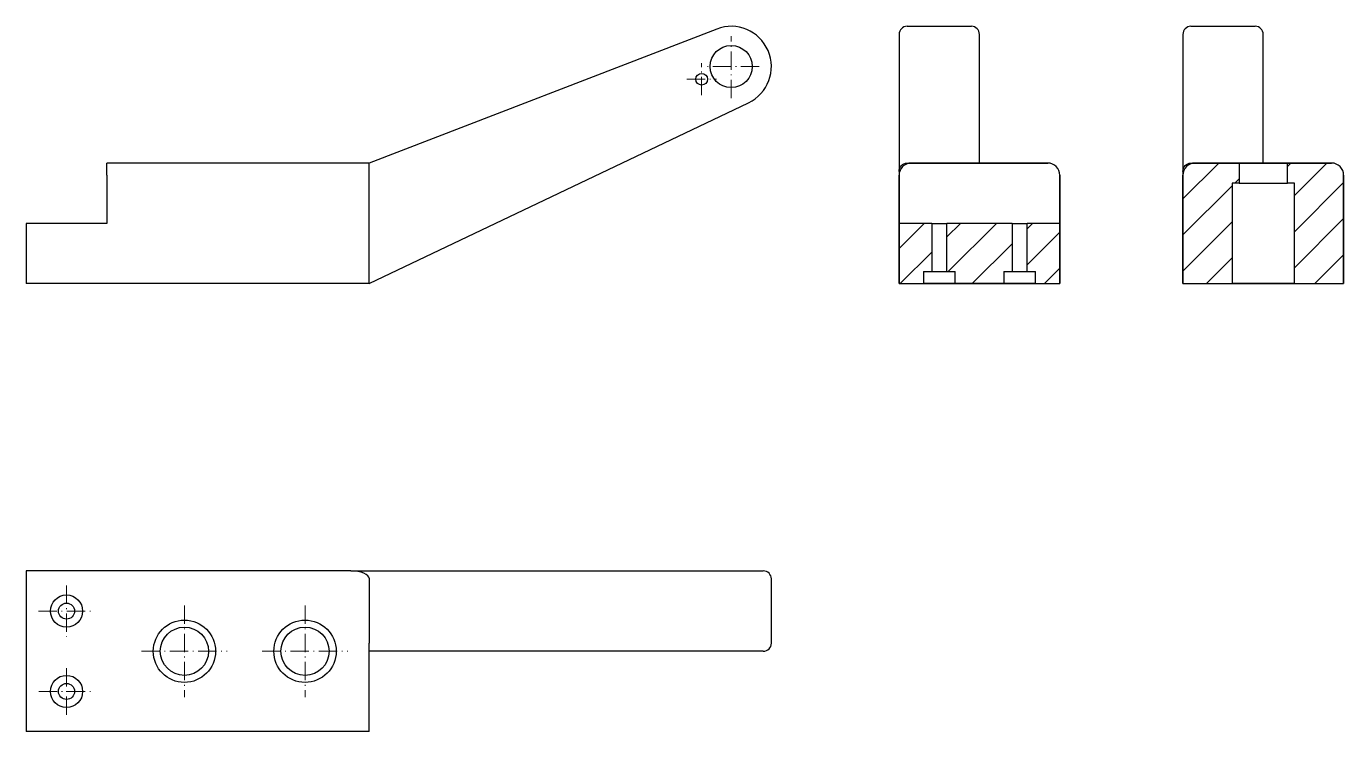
# Model space of a CAD drawing. Header units: millimetres. Extents: x 211 to 539, y 224 to 400.
import ezdxf

# ---------------------------------------------------------------- set-up
doc = ezdxf.new("R2010")
doc.units = ezdxf.units.MM
doc.linetypes.add('Dash Dot', pattern=[7.03, 4.56, -1.14, 0.19, -1.14])
doc.layers.add('DuongTam', color=7, linetype='Dash Dot', lineweight=13)
doc.layers.add('NetDam', color=7, linetype='Continuous', lineweight=35)

msp = doc.modelspace()

# ---------------------------------------------------------------- hatches: boundary and pattern name
at = {"layer": 'DuongTam'}
h = msp.add_hatch(dxfattribs=at)
h.set_pattern_fill('ANSI31', color=256, scale=2)
h.set_pattern_definition([(45, (9.025, -124.0787), (-4.49013, 4.49013), [])])
h.paths.add_polyline_path([(498.79, 335.62), (511.04, 335.62), (511.04, 360.62), (512.79, 360.62), (512.79, 365.62), (501.79, 365.62, 0.414214), (498.79, 362.62)])
h.paths.add_polyline_path([(538.79, 362.62, 0.414214), (535.79, 365.62), (524.79, 365.62), (524.79, 360.62), (526.54, 360.62), (526.54, 335.62), (538.79, 335.62)])
h = msp.add_hatch(dxfattribs=at)
h.set_pattern_fill('ANSI31', color=256, scale=2)
h.set_pattern_definition([(45, (22.6236, -124.0787), (-4.49013, 4.49013), [])])
h.paths.add_polyline_path([(440.07, 350.62), (440.07, 338.62), (442.13, 338.62), (442.13, 335.62), (454.24, 335.62), (454.24, 338.62), (456.3, 338.62), (456.3, 350.62)])
h.paths.add_polyline_path([(436.3, 350.62), (428.19, 350.62), (428.19, 335.62), (434.24, 335.62), (434.24, 338.62), (436.3, 338.62)])
h.paths.add_polyline_path([(468.19, 350.62), (460.07, 350.62), (460.07, 338.62), (462.13, 338.62), (462.13, 335.62), (468.19, 335.62)])

# ---------------------------------------------------------------- linework, layer by layer
for p, q in [((386.42, 381.79), (386.42, 397.16)), ((379.07, 382.49), (379.07, 390.45)), ((393.42, 389.64), (379.66, 389.64)), ((375.42, 386.47), (382.73, 386.47)), ((221.07, 260.55), (221.07, 247.75)), ((214.13, 254.15), (227.99, 254.15)), ((250.4, 255.54), (250.4, 232.76)), ((280.4, 255.54), (280.4, 232.76)), ((239.76, 244.15), (261.04, 244.15)), ((269.76, 244.15), (291.04, 244.15)), ((221.07, 239.96), (221.07, 228.33)), ((214.15, 234.15), (228, 234.15))]:
    msp.add_line(p, q, dxfattribs=at)
at = {"layer": 'NetDam', "color": 7, "linetype": 'Continuous', "lineweight": 25}
for p, q in [((382.82, 398.97), (296.4, 365.62)), ((428.19, 397.64), (428.19, 397.1)), ((428.19, 397.1), (428.19, 362.62)), ((430.19, 399.64), (446.19, 399.64)), ((448.19, 397.1), (448.19, 397.64)), ((448.19, 365.62), (448.19, 397.1)), ((498.79, 397.64), (498.79, 397.1)), ((498.79, 397.1), (498.79, 362.62)), ((500.79, 399.64), (516.79, 399.64)), ((518.79, 397.1), (518.79, 397.64)), ((518.79, 365.62), (518.79, 397.1)), ((296.4, 335.62), (390.73, 380.61)), ((295.4, 365.62), (231.07, 365.62)), ((231.07, 362.62), (231.07, 365.62)), ((296.4, 365.62), (295.4, 365.62)), ((296.4, 362.62), (296.4, 365.62)), ((430.19, 365.62), (431.19, 365.62)), ((465.19, 365.62), (431.19, 365.62)), ((431.19, 365.62), (442.19, 365.62)), ((442.19, 365.62), (454.19, 365.62)), ((454.19, 365.62), (465.19, 365.62)), ((500.79, 365.62), (501.79, 365.62)), ((535.79, 365.62), (501.79, 365.62)), ((501.79, 365.62), (512.79, 365.62)), ((512.79, 365.62), (512.79, 360.62)), ((512.79, 365.62), (524.79, 365.62)), ((524.79, 360.62), (524.79, 365.62)), ((524.79, 365.62), (535.79, 365.62)), ((231.07, 362.62), (231.07, 350.62)), ((296.4, 335.62), (296.4, 362.62)), ((428.19, 362.62), (428.19, 350.62)), ((428.19, 335.62), (428.19, 362.62)), ((468.19, 362.62), (468.19, 350.62)), ((468.19, 335.62), (468.19, 362.62)), ((498.79, 362.62), (498.79, 350.62)), ((498.79, 335.62), (498.79, 362.62)), ((511.04, 360.62), (511.04, 335.62)), ((512.79, 360.62), (511.04, 360.62)), ((512.79, 360.62), (524.79, 360.62)), ((526.54, 360.62), (524.79, 360.62)), ((526.54, 335.62), (526.54, 360.62)), ((538.79, 362.62), (538.79, 350.62)), ((538.79, 335.62), (538.79, 362.62)), ((231.07, 350.62), (211.07, 350.62)), ((211.07, 350.62), (211.07, 335.62)), ((428.19, 335.62), (428.19, 350.62)), ((436.3, 350.62), (428.19, 350.62)), ((428.19, 350.62), (428.19, 335.62)), ((436.3, 350.62), (436.3, 338.62)), ((436.3, 350.62), (440.07, 350.62)), ((440.07, 338.62), (440.07, 350.62)), ((456.3, 350.62), (440.07, 350.62)), ((456.3, 350.62), (456.3, 338.62)), ((456.3, 350.62), (460.07, 350.62)), ((460.07, 338.62), (460.07, 350.62)), ((468.19, 350.62), (460.07, 350.62)), ((468.19, 335.62), (468.19, 350.62)), ((468.19, 350.62), (468.19, 335.62)), ((498.79, 350.62), (498.79, 335.62)), ((538.79, 350.62), (538.79, 335.62)), ((434.24, 338.62), (434.24, 335.62)), ((434.24, 338.62), (436.3, 338.62)), ((436.3, 338.62), (440.07, 338.62)), ((440.07, 338.62), (442.13, 338.62)), ((442.13, 335.62), (442.13, 338.62)), ((454.24, 338.62), (454.24, 335.62)), ((454.24, 338.62), (456.3, 338.62)), ((456.3, 338.62), (460.07, 338.62)), ((460.07, 338.62), (462.13, 338.62)), ((462.13, 335.62), (462.13, 338.62)), ((296.4, 335.62), (211.07, 335.62)), ((428.19, 335.62), (434.24, 335.62)), ((428.19, 335.62), (468.19, 335.62)), ((428.19, 335.62), (440.44, 335.62)), ((442.13, 335.62), (434.24, 335.62)), ((455.94, 335.62), (440.44, 335.62)), ((442.13, 335.62), (454.24, 335.62)), ((462.13, 335.62), (454.24, 335.62)), ((455.94, 335.62), (468.19, 335.62)), ((462.13, 335.62), (468.19, 335.62)), ((498.79, 335.62), (538.79, 335.62)), ((498.79, 335.62), (511.04, 335.62)), ((526.54, 335.62), (511.04, 335.62)), ((526.54, 335.62), (538.79, 335.62)), ((211.07, 264.15), (211.07, 224.15)), ((291.76, 264.15), (211.07, 264.15)), ((291.76, 264.15), (389.87, 264.15)), ((389.87, 264.15), (394.42, 264.15)), ((296.4, 262.15), (296.4, 246.15)), ((396.42, 246.15), (396.42, 262.15)), ((296.4, 224.15), (296.4, 246.15)), ((389.87, 244.15), (296.4, 244.15)), ((394.42, 244.15), (389.87, 244.15)), ((296.4, 224.15), (211.07, 224.15))]:
    msp.add_line(p, q, dxfattribs=at)
for centre, radius in [((386.42, 389.64), 5.25), ((379.07, 386.47), 1.45), ((221.07, 254.15), 4), ((221.07, 254.15), 2), ((250.4, 244.15), 7.75), ((250.4, 244.15), 6), ((280.4, 244.15), 7.75), ((280.4, 244.15), 6), ((221.07, 234.15), 4), ((221.07, 234.15), 2)]:
    msp.add_circle(centre, radius, dxfattribs=at)
for centre, radius, start, end in [((386.42, 389.64), 10, 295.4996, 111.0989), ((430.19, 397.64), 2, 90, 180), ((446.19, 397.64), 2, 0, 90), ((500.79, 397.64), 2, 90, 180), ((516.79, 397.64), 2, 0, 90), ((431.19, 362.62), 3, 90, 180), ((465.19, 362.62), 3, 0, 90), ((465.19, 362.62), 3, 0, 90), ((501.79, 362.62), 3, 90, 180), ((535.79, 362.62), 3, 0, 90), ((535.79, 362.62), 3, 0, 90), ((394.42, 262.15), 2, 0, 90), ((394.42, 246.15), 2, 270, 0)]:
    msp.add_arc(centre, radius, start, end, dxfattribs=at)
at = {"layer": 'NetDam', "color": 7, "linetype": 'Continuous', "lineweight": 25, "extrusion": (0, 0, -1)}
for centre in [(430.19, 363.48), (500.79, 363.48)]:
    msp.add_ellipse(centre, major_axis=(0, 2.14), ratio=0.932961, start_param=4.712389, end_param=6.283185, dxfattribs=at)
at = {"layer": 'NetDam', "color": 7, "linetype": 'Continuous', "lineweight": 25}
msp.add_ellipse((291.76, 262.15), major_axis=(-4.65, 0), ratio=0.430506, start_param=3.141593, end_param=4.712389, dxfattribs=at)

doc.saveas('drawing.dxf')
